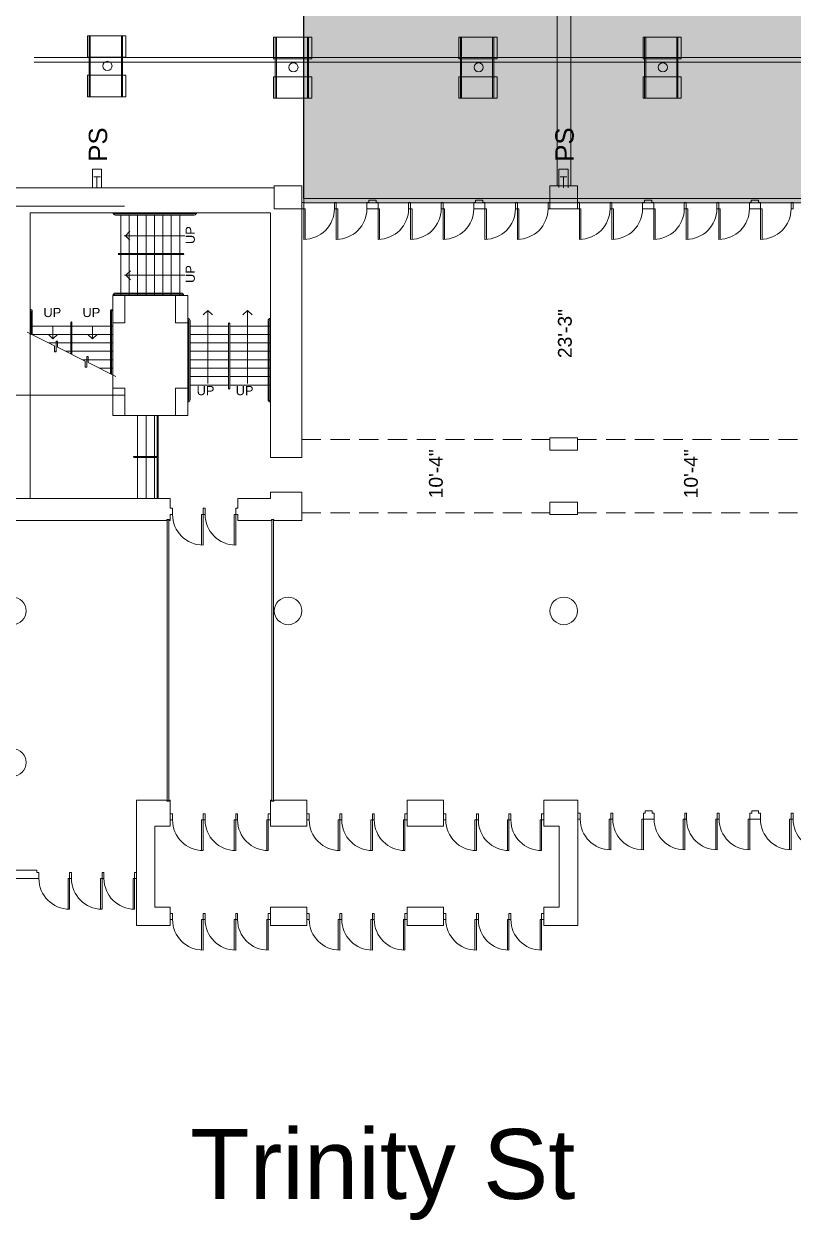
# Model space of a CAD drawing. Header units: inches. Extents: x -10671 to 1761, y -674 to 7170.
# Drawn here: x -6123 to -5119, y -597 to 965 of the extents above; entities that cross this region are included whole.
import ezdxf

# ---------------------------------------------------------------- set-up
doc = ezdxf.new("R2010")
doc.units = ezdxf.units.IN
doc.header["$LTSCALE"] = 19.2
doc.header["$MEASUREMENT"] = 0
doc.linetypes.add('DASHED', pattern=[1.953125, 1.302083, -0.651042])
for name, color, linetype, lineweight in [('DWG-0', 7, 'Continuous', 18), ('Venue-Ceiling-Lights', 7, 'Continuous', 5), ('Venue-Ceiling-Lights Circuits', 7, 'Continuous', 5), ('Venue-Walls and Doors', 7, 'Continuous', 5)]:
    doc.layers.add(name, color=color, linetype=linetype, lineweight=lineweight)
for name, color, linetype, lineweight, true_color in [('DWG-bldg-overhang', 7, 'DASHED', 18, 0xc0c0c0), ('Venue-Ceilings Heights', 4, 'DASHED', 18, 0x00ffff), ('Venue-Columns', 7, 'Continuous', 18, 0xc0c0c0), ('Venue-Fire Apparatus and Text', 1, 'Continuous', 5, 0xff0000), ('Venue-NO HANG ZONE', 7, 'Continuous', 15, 0xdd0000), ('Venue-Rigging Steel-High', 7, 'Continuous', 5, 0x800000), ('Venue-Rigging Steel-Low', 7, 'Continuous', 5, 0x0000dd)]:
    doc.layers.add(name, color=color, linetype=linetype, lineweight=lineweight, true_color=true_color)
doc.styles.add('Arial', font='Arial')

# ---------------------------------------------------------------- blocks, each defined once
blk = doc.blocks.new('AD05A')
at = {"layer": 'DWG-0'}
for p, q in [((0, 0), (0.049, 0)), ((0, 0), (0, -1)), ((0.049, -0.999), (0.049, 0))]:
    blk.add_line(p, q, dxfattribs=at)
blk.add_arc((0, 0), 1, 270, 0, dxfattribs=at)
blk = doc.blocks.new('A-xp01$0$AD03A')
at = {"layer": 'DWG-0'}
for p, q in [((0, 1), (0, 0)), ((0.049, 0), (0.049, 0.999)), ((0, 0), (0.049, 0))]:
    blk.add_line(p, q, dxfattribs=at)
blk.add_arc((0, 0), 1, 0, 90, dxfattribs=at)
blk = doc.blocks.new('A-xp01$0$COL-36R')
at = {"layer": 'DWG-0'}
blk.add_circle((0, 0), 18, dxfattribs=at)
blk = doc.blocks.new('A-xp01$0$B$1636')
at = {"layer": 'DWG-0', "flags": 128}
blk.add_lwpolyline([(-8, -18), (-8, 18), (8, 18), (8, -18)], close=True, dxfattribs=at)
blk = doc.blocks.new('A-xp01$0$B$3036')
at = {"layer": 'DWG-0', "flags": 128}
blk.add_lwpolyline([(-15, -18), (-15, 18), (15, 18), (15, -18)], close=True, dxfattribs=at)
blk = doc.blocks.new('A-xp01$0$AA22C')
at = {"layer": 'DWG-0'}
for p, q in [((0, 0), (0, -12.666)), ((1, 0), (1, -12.666)), ((-1, -13.666), (-1, -14.666))]:
    blk.add_line(p, q, dxfattribs=at)
for radius in [2, 1]:
    blk.add_arc((-1, -12.666), radius, 270, 0, dxfattribs=at)
blk = doc.blocks.new('A-xp01$0$AA22B')
at = {"layer": 'DWG-0'}
for p, q in [((0, 0), (0, -4.666)), ((1, 0), (1, -4.666)), ((-1, -5.666), (-1, -6.666))]:
    blk.add_line(p, q, dxfattribs=at)
for radius in [2, 1]:
    blk.add_arc((-1, -4.666), radius, 270, 0, dxfattribs=at)
blk = doc.blocks.new('A-xp01$0$AD05A')
at = {"layer": 'DWG-0'}
for p, q in [((0, 0), (0.049, 0)), ((0, 0), (0, -1)), ((0.049, -0.999), (0.049, 0))]:
    blk.add_line(p, q, dxfattribs=at)
blk.add_arc((0, 0), 1, 270, 0, dxfattribs=at)
blk = doc.blocks.new('A-xp01$0$PDET15')
at = {"layer": 'DWG-0'}
blk.add_line((-0.25, 0), (-1.0625, 0), dxfattribs=at)
at = {"layer": 'DWG-0', "lineweight": 5, "flags": 128}
blk.add_lwpolyline([(-0.6875, 0.5), (-0.1875, 0), (-0.6875, -0.5)], dxfattribs=at)
blk = doc.blocks.new('Group-2690-1')
at = {"layer": 'Venue-Ceiling-Lights', "color": 7, "linetype": 'Continuous', "lineweight": 5, "flags": 128}
for points in [[(-6040.1, 949.3), (-5990.1, 949.3), (-5990.1, 921.3), (-6040.1, 921.3)], [(-6038.1, 949.3), (-6036.6, 949.3), (-6036.6, 869.7), (-6038.1, 869.7)], [(-5996, 949.3), (-5994.5, 949.3), (-5994.5, 869.7), (-5996, 869.7)], [(-6040.1, 897.7), (-5990.1, 897.7), (-5990.1, 869.7), (-6040.1, 869.7)]]:
    blk.add_lwpolyline(points, close=True, dxfattribs=at)
at = {"layer": 'Venue-Ceiling-Lights', "color": 7, "linetype": 'Continuous', "lineweight": 5}
blk.add_circle((-6014.2, 910), 6, dxfattribs=at)
blk = doc.blocks.new('Group-2691-1')
at = {"layer": 'Venue-Ceiling-Lights', "color": 7, "linetype": 'Continuous', "lineweight": 5, "flags": 128}
for points in [[(-5797.2, 947.4), (-5747.2, 947.4), (-5747.2, 919.4), (-5797.2, 919.4)], [(-5795.1, 947.4), (-5793.6, 947.4), (-5793.6, 867.8), (-5795.1, 867.8)], [(-5753, 947.4), (-5751.5, 947.4), (-5751.5, 867.8), (-5753, 867.8)], [(-5797.2, 895.8), (-5747.2, 895.8), (-5747.2, 867.8), (-5797.2, 867.8)]]:
    blk.add_lwpolyline(points, close=True, dxfattribs=at)
at = {"layer": 'Venue-Ceiling-Lights', "color": 7, "linetype": 'Continuous', "lineweight": 5}
blk.add_circle((-5771.3, 908.1), 6, dxfattribs=at)
blk = doc.blocks.new('Group-2692-1')
at = {"layer": 'Venue-Ceiling-Lights', "color": 7, "linetype": 'Continuous', "lineweight": 5, "flags": 128}
for points in [[(-5555.3, 947.4), (-5505.3, 947.4), (-5505.3, 919.4), (-5555.3, 919.4)], [(-5553.2, 947.4), (-5551.7, 947.4), (-5551.7, 867.8), (-5553.2, 867.8)], [(-5511.1, 947.4), (-5509.6, 947.4), (-5509.6, 867.8), (-5511.1, 867.8)], [(-5555.3, 895.8), (-5505.3, 895.8), (-5505.3, 867.8), (-5555.3, 867.8)]]:
    blk.add_lwpolyline(points, close=True, dxfattribs=at)
at = {"layer": 'Venue-Ceiling-Lights', "color": 7, "linetype": 'Continuous', "lineweight": 5}
blk.add_circle((-5529.4, 908.1), 6, dxfattribs=at)
blk = doc.blocks.new('Group-2693-1')
at = {"layer": 'Venue-Ceiling-Lights', "color": 7, "linetype": 'Continuous', "lineweight": 5, "flags": 128}
for points in [[(-5314.7, 947.4), (-5264.7, 947.4), (-5264.7, 919.4), (-5314.7, 919.4)], [(-5312.7, 947.4), (-5311.2, 947.4), (-5311.2, 867.8), (-5312.7, 867.8)], [(-5270.6, 947.4), (-5269.1, 947.4), (-5269.1, 867.8), (-5270.6, 867.8)], [(-5314.7, 895.8), (-5264.7, 895.8), (-5264.7, 867.8), (-5314.7, 867.8)]]:
    blk.add_lwpolyline(points, close=True, dxfattribs=at)
at = {"layer": 'Venue-Ceiling-Lights', "color": 7, "linetype": 'Continuous', "lineweight": 5}
blk.add_circle((-5288.8, 908.1), 6, dxfattribs=at)

msp = doc.modelspace()

# ---------------------------------------------------------------- hatches: boundary and pattern name
at = {"layer": 'Venue-NO HANG ZONE', "linetype": 'Continuous', "lineweight": 0}
for points in [[(-5758.1, 736.7), (-5758.1, 992.1), (-3988.8, 992.1), (-3988.8, 736.7)], [(-5757.5, 731.3), (-5757.5, 986.7), (-3988.1, 986.7), (-3988.1, 731.3)]]:
    msp.add_hatch(color=7, dxfattribs=at).paths.add_polyline_path(points)

# ---------------------------------------------------------------- linework, layer by layer
at = {"layer": 'DWG-bldg-overhang', "linetype": 'DASHED'}
for p, q in [((-5760.3, 422.3), (-5436.3, 422.3)), ((-5400.3, 422.3), (-5076.3, 422.3)), ((-5760.3, 326.3), (-5436.3, 326.3)), ((-5400.3, 326.3), (-5076.3, 326.3))]:
    msp.add_line(p, q, dxfattribs=at)
at = {"layer": 'Venue-Ceiling-Lights Circuits', "color": 7, "linetype": 'Continuous', "lineweight": 5}
for p, q in [((-9940.8, 726.7), (-5992.1, 726.7)), ((-9940.8, 480.1), (-5992.1, 480.1))]:
    msp.add_line(p, q, dxfattribs=at)
at = {"layer": 'Venue-Fire Apparatus and Text', "color": 1, "linetype": 'Continuous', "true_color": 0xff0000}
for p, q in [((-6023.3, 765), (-6032, 765)), ((-6027.9, 751), (-6027.9, 765)), ((-5414.1, 765), (-5422.8, 765)), ((-5418.7, 751), (-5418.7, 765))]:
    msp.add_line(p, q, dxfattribs=at)
at = {"layer": 'Venue-Fire Apparatus and Text', "color": 1, "linetype": 'Continuous', "true_color": 0xff0000, "flags": 128}
for points in [[(-6033.9, 751.1), (-6033.9, 775), (-6021.9, 775), (-6021.9, 751)], [(-5424.7, 751.1), (-5424.7, 775), (-5412.7, 775), (-5412.7, 751)]]:
    msp.add_lwpolyline(points, dxfattribs=at)
at = {"layer": 'Venue-NO HANG ZONE', "flags": 128}
for points in [[(-5758.1, 736.7), (-5758.1, 992.1), (-3988.8, 992.1), (-3988.8, 736.7)], [(-5757.5, 731.3), (-5757.5, 986.7), (-3988.1, 986.7), (-3988.1, 731.3)]]:
    msp.add_lwpolyline(points, close=True, dxfattribs=at)
at = {"layer": 'Venue-Rigging Steel-High'}
for p, q in [((-3974.7, 920.9), (-6109.9, 920.9)), ((-3974.7, 914.9), (-6109.9, 914.9))]:
    msp.add_line(p, q, dxfattribs=at)
at = {"layer": 'Venue-Rigging Steel-Low'}
for p, q in [((-5427, 753.1), (-5427, 3963.1)), ((-5409, 753.1), (-5409, 3963.1))]:
    msp.add_line(p, q, dxfattribs=at)
at = {"layer": 'Venue-Walls and Doors', "linetype": 'Continuous'}
for p, q in [((-5796.3, 751), (-6156.3, 751)), ((-6115.3, 718.3), (-5801.3, 718.3)), ((-6115.3, 718.3), (-5801.3, 718.3)), ((-5991.3, 610.3), (-5925.3, 610.3)), ((-5991.3, 453.3), (-5925.3, 453.3))]:
    msp.add_line(p, q, dxfattribs=at)
at = {"layer": 'Venue-Walls and Doors'}
for p, q in [((-5757.8, 731.5), (-5760.3, 731.5)), ((-5760.3, 723.5), (-5760.3, 731.5)), ((-5757.8, 723.5), (-5760.3, 723.5)), ((-5760.3, 723.3), (-5760.3, 398.8)), ((-5757.8, 723.5), (-5757.8, 731.5)), ((-5715.3, 731.5), (-5717.8, 731.5)), ((-5717.8, 723.5), (-5717.8, 731.5)), ((-5715.3, 723.5), (-5717.8, 723.5)), ((-5715.3, 723.5), (-5715.3, 731.5)), ((-5618.3, 731.5), (-5620.8, 731.5)), ((-5620.8, 723.5), (-5620.8, 731.5)), ((-5618.3, 723.5), (-5620.8, 723.5)), ((-5618.3, 723.5), (-5618.3, 731.5)), ((-5575.8, 731.5), (-5578.3, 731.5)), ((-5578.3, 723.5), (-5578.3, 731.5)), ((-5575.8, 723.5), (-5578.3, 723.5)), ((-5575.8, 723.5), (-5575.8, 731.5)), ((-5478.8, 731.5), (-5481.3, 731.5)), ((-5481.3, 723.5), (-5481.3, 731.5)), ((-5478.8, 723.5), (-5481.3, 723.5)), ((-5478.8, 723.5), (-5478.8, 731.5)), ((-5397.8, 731.5), (-5400.3, 731.5)), ((-5400.3, 723.5), (-5400.3, 731.5)), ((-5397.8, 723.5), (-5400.3, 723.5)), ((-5397.8, 723.5), (-5397.8, 731.5)), ((-5355.3, 731.5), (-5357.8, 731.5)), ((-5357.8, 723.5), (-5357.8, 731.5)), ((-5355.3, 723.5), (-5357.8, 723.5)), ((-5355.3, 723.5), (-5355.3, 731.5)), ((-5258.3, 731.5), (-5260.8, 731.5)), ((-5260.8, 723.5), (-5260.8, 731.5)), ((-5258.3, 723.5), (-5260.8, 723.5)), ((-5258.3, 723.5), (-5258.3, 731.5)), ((-5215.8, 731.5), (-5218.3, 731.5)), ((-5218.3, 723.5), (-5218.3, 731.5)), ((-5215.8, 723.5), (-5218.3, 723.5)), ((-5215.8, 723.5), (-5215.8, 731.5)), ((-5118.8, 731.5), (-5121.3, 731.5)), ((-5121.3, 723.5), (-5121.3, 731.5)), ((-5118.8, 723.5), (-5121.3, 723.5)), ((-5118.8, 723.5), (-5118.8, 731.5)), ((-6115.3, 718.3), (-6115.3, 475.3)), ((-6115.3, 718.3), (-6115.3, 345.3)), ((-5996.8, 718.3), (-5996.8, 716.8)), ((-5919.8, 716.8), (-5996.8, 716.8)), ((-5996.8, 715.3), (-5996.8, 665.1)), ((-5919.8, 715.3), (-5996.8, 715.3)), ((-5985.8, 718.3), (-5985.8, 716.8)), ((-5985.8, 715.3), (-5985.8, 665.1)), ((-5985.8, 715.3), (-5985.8, 665.1)), ((-5974.8, 718.3), (-5974.8, 716.8)), ((-5974.8, 715.3), (-5974.8, 665.1)), ((-5963.8, 718.3), (-5963.8, 716.8)), ((-5963.8, 715.3), (-5963.8, 665.1)), ((-5952.8, 718.3), (-5952.8, 716.8)), ((-5952.8, 715.3), (-5952.8, 665.1)), ((-5941.8, 718.3), (-5941.8, 716.8)), ((-5941.8, 715.3), (-5941.8, 665.1)), ((-5930.8, 718.3), (-5930.8, 716.8)), ((-5930.8, 715.3), (-5930.8, 665.1)), ((-5919.8, 718.3), (-5919.8, 716.8)), ((-5919.8, 715.3), (-5919.8, 665.1)), ((-5801.3, 718.3), (-5801.3, 398.8)), ((-5992.4, 688.3), (-5913.1, 688.3)), ((-5915.2, 665.1), (-6000.1, 665.1)), ((-5915.2, 663.6), (-6000.1, 663.6)), ((-5996.8, 663.6), (-5996.8, 613.3)), ((-5985.8, 663.6), (-5985.8, 613.3)), ((-5985.8, 663.6), (-5985.8, 613.3)), ((-5974.8, 663.6), (-5974.8, 613.3)), ((-5963.8, 663.6), (-5963.8, 613.3)), ((-5952.8, 663.6), (-5952.8, 613.3)), ((-5941.8, 663.6), (-5941.8, 613.3)), ((-5930.8, 663.6), (-5930.8, 613.3)), ((-5919.8, 663.6), (-5919.8, 613.3)), ((-5991.8, 636.6), (-5913.1, 636.6)), ((-5919.8, 613.3), (-5996.8, 613.3)), ((-5919.8, 611.8), (-5996.8, 611.8)), ((-5996.8, 611.8), (-5996.8, 610.3)), ((-5985.8, 611.8), (-5985.8, 610.3)), ((-5974.8, 611.8), (-5974.8, 610.3)), ((-5963.8, 611.8), (-5963.8, 610.3)), ((-5952.8, 611.8), (-5952.8, 610.3)), ((-5941.8, 611.8), (-5941.8, 610.3)), ((-5930.8, 611.8), (-5930.8, 610.3)), ((-5919.8, 611.8), (-5919.8, 610.3)), ((-5883, 581), (-5883, 495.1)), ((-5831.2, 581), (-5831.2, 495.1)), ((-6115.3, 570.3), (-6113.8, 570.3)), ((-6113.8, 570.3), (-6113.8, 559.7)), ((-6112.3, 570.3), (-6062, 570.3)), ((-6112.3, 570.3), (-6112.3, 559)), ((-6085.3, 563.2), (-6085.3, 570.1)), ((-6062, 574.9), (-6062, 533.9)), ((-6060.5, 574.9), (-6060.5, 533.1)), ((-6060.5, 570.3), (-6010.3, 570.3)), ((-6033.6, 563.2), (-6033.6, 570.1)), ((-6010.3, 570.3), (-6010.3, 508)), ((-6008.8, 570.3), (-6008.8, 507.2)), ((-6008.8, 570.3), (-6007.3, 570.3)), ((-6007.3, 574.3), (-6007.3, 489.3)), ((-5909.3, 574.3), (-5909.3, 489.3)), ((-5907.8, 570.3), (-5909.3, 570.3)), ((-5907.8, 493.3), (-5907.8, 570.3)), ((-5856, 570.3), (-5906.3, 570.3)), ((-5906.3, 493.3), (-5906.3, 570.3)), ((-5856, 488.7), (-5856, 573.6)), ((-5854.5, 488.7), (-5854.5, 573.6)), ((-5804.3, 570.3), (-5854.5, 570.3)), ((-5804.3, 493.3), (-5804.3, 570.3)), ((-5802.8, 493.3), (-5802.8, 570.3)), ((-5801.3, 570.3), (-5802.8, 570.3)), ((-6115.3, 559.3), (-6113.8, 559.3)), ((-6112.3, 559.3), (-6062, 559.3)), ((-6090.9, 548.3), (-6062, 548.3)), ((-6060.5, 559.3), (-6010.3, 559.3)), ((-6060.5, 548.3), (-6010.3, 548.3)), ((-6008.8, 559.3), (-6007.3, 559.3)), ((-6008.8, 548.3), (-6007.3, 548.3)), ((-5907.8, 559.3), (-5909.3, 559.3)), ((-5907.8, 548.3), (-5909.3, 548.3)), ((-5856, 559.3), (-5906.3, 559.3)), ((-5856, 559.3), (-5906.3, 559.3)), ((-5856, 548.3), (-5906.3, 548.3)), ((-5804.3, 559.3), (-5854.5, 559.3)), ((-5804.3, 559.3), (-5854.5, 559.3)), ((-5804.3, 548.3), (-5854.5, 548.3)), ((-5801.3, 559.3), (-5802.8, 559.3)), ((-5801.3, 548.3), (-5802.8, 548.3)), ((-6081.9, 537.3), (-6081.2, 537.3)), ((-6068.9, 537.3), (-6062, 537.3)), ((-6060.5, 537.3), (-6010.3, 537.3)), ((-6008.8, 537.3), (-6007.3, 537.3)), ((-5907.8, 537.3), (-5909.3, 537.3)), ((-5856, 537.3), (-5906.3, 537.3)), ((-5804.3, 537.3), (-5854.5, 537.3)), ((-5801.3, 537.3), (-5802.8, 537.3)), ((-6046.9, 526.3), (-6010.3, 526.3)), ((-6008.8, 526.3), (-6007.3, 526.3)), ((-5907.8, 526.3), (-5909.3, 526.3)), ((-5856, 526.3), (-5906.3, 526.3)), ((-5804.3, 526.3), (-5854.5, 526.3)), ((-5801.3, 526.3), (-5802.8, 526.3)), ((-6024.9, 515.3), (-6010.3, 515.3)), ((-6008.8, 515.3), (-6007.3, 515.3)), ((-5907.8, 515.3), (-5909.3, 515.3)), ((-5907.8, 504.3), (-5909.3, 504.3)), ((-5856, 515.3), (-5906.3, 515.3)), ((-5856, 504.3), (-5906.3, 504.3)), ((-5804.3, 515.3), (-5854.5, 515.3)), ((-5804.3, 504.3), (-5854.5, 504.3)), ((-5801.3, 515.3), (-5802.8, 515.3)), ((-5801.3, 504.3), (-5802.8, 504.3)), ((-5907.8, 493.3), (-5909.3, 493.3)), ((-5856, 493.3), (-5906.3, 493.3)), ((-5804.3, 493.3), (-5854.5, 493.3)), ((-5801.3, 493.3), (-5802.8, 493.3)), ((-5974.8, 400.1), (-5974.8, 453.3)), ((-5963.8, 400.1), (-5963.8, 453.3)), ((-5952.8, 400.1), (-5952.8, 453.3)), ((-5949.3, 453.3), (-5949.3, 345.3)), ((-5947.8, 453.3), (-5947.8, 345.3)), ((-5979.3, 400.1), (-5949.4, 400.1)), ((-5979.3, 398.6), (-5949.4, 398.6)), ((-5974.8, 345.3), (-5974.8, 398.6)), ((-5963.8, 345.3), (-5963.8, 398.6)), ((-5952.8, 345.3), (-5952.8, 398.6)), ((-5801.3, 398.8), (-5760.3, 398.8)), ((-5801.3, 398.8), (-5760.3, 398.8)), ((-5932.3, -66.7), (-5929.2, -66.7)), ((-5932.3, -74.7), (-5929.2, -74.7)), ((-5929.2, -74.7), (-5929.2, -66.7)), ((-5889.2, -66.7), (-5886.7, -66.7)), ((-5889.2, -74.7), (-5889.2, -66.7)), ((-5889.2, -74.7), (-5886.7, -74.7)), ((-5886.7, -74.7), (-5886.7, -66.7)), ((-5846.7, -66.7), (-5844.2, -66.7)), ((-5846.7, -74.7), (-5846.7, -66.7)), ((-5846.7, -74.7), (-5844.2, -74.7)), ((-5844.2, -74.7), (-5844.2, -66.7)), ((-5804.2, -66.7), (-5801.2, -66.7)), ((-5804.2, -74.7), (-5804.2, -66.7)), ((-5804.2, -74.7), (-5801.2, -74.7)), ((-5753.7, -66.7), (-5750.7, -66.7)), ((-5753.7, -74.7), (-5750.7, -74.7)), ((-5750.7, -74.7), (-5750.7, -66.7)), ((-5710.7, -74.7), (-5710.7, -66.7)), ((-5710.7, -66.7), (-5708.2, -66.7)), ((-5710.7, -74.7), (-5708.2, -74.7)), ((-5708.2, -74.7), (-5708.2, -66.7)), ((-5668.2, -74.7), (-5668.2, -66.7)), ((-5668.2, -66.7), (-5665.7, -66.7)), ((-5668.2, -74.7), (-5665.7, -74.7)), ((-5665.7, -74.7), (-5665.7, -66.7)), ((-5625.7, -74.7), (-5625.7, -66.7)), ((-5625.7, -66.7), (-5622.7, -66.7)), ((-5625.7, -74.7), (-5622.7, -74.7)), ((-5575.2, -66.7), (-5572.3, -66.7)), ((-5575.2, -74.7), (-5572.3, -74.7)), ((-5572.3, -74.7), (-5572.3, -66.7)), ((-5532.3, -74.7), (-5532.3, -66.7)), ((-5532.3, -66.7), (-5529.8, -66.7)), ((-5532.3, -74.7), (-5529.8, -74.7)), ((-5529.8, -74.7), (-5529.8, -66.7)), ((-5489.8, -74.7), (-5489.8, -66.7)), ((-5489.8, -66.7), (-5487.3, -66.7)), ((-5489.8, -74.7), (-5487.3, -74.7)), ((-5487.3, -74.7), (-5487.3, -66.7)), ((-5447.3, -74.7), (-5447.3, -66.7)), ((-5447.3, -66.7), (-5444.3, -66.7)), ((-5447.3, -74.7), (-5444.3, -74.7)), ((-5400.3, -65.7), (-5396.8, -65.7)), ((-5400.3, -73.7), (-5396.8, -73.7)), ((-5396.8, -73.7), (-5396.8, -65.7)), ((-5356.8, -73.7), (-5356.8, -65.7)), ((-5356.8, -65.7), (-5354.3, -65.7)), ((-5356.8, -73.7), (-5354.3, -73.7)), ((-5354.3, -73.7), (-5354.3, -65.7)), ((-5260.3, -73.7), (-5260.3, -65.7)), ((-5260.3, -65.7), (-5257.8, -65.7)), ((-5260.3, -73.7), (-5257.8, -73.7)), ((-5257.8, -73.7), (-5257.8, -65.7)), ((-5217.8, -73.7), (-5217.8, -65.7)), ((-5217.8, -65.7), (-5215.3, -65.7)), ((-5217.8, -73.7), (-5215.3, -73.7)), ((-5215.3, -73.7), (-5215.3, -65.7)), ((-5121.3, -73.7), (-5121.3, -65.7)), ((-5121.3, -65.7), (-5118.8, -65.7)), ((-5121.3, -73.7), (-5118.8, -73.7)), ((-5118.8, -73.7), (-5118.8, -65.7)), ((-5932.3, -196.7), (-5929.2, -196.7)), ((-5929.2, -204.7), (-5929.2, -196.7)), ((-5889.2, -204.7), (-5889.2, -196.7)), ((-5889.2, -196.7), (-5886.7, -196.7)), ((-5886.7, -204.7), (-5886.7, -196.7)), ((-5846.7, -204.7), (-5846.7, -196.7)), ((-5846.7, -196.7), (-5844.2, -196.7)), ((-5844.2, -204.7), (-5844.2, -196.7)), ((-5804.2, -204.7), (-5804.2, -196.7)), ((-5804.2, -196.7), (-5801.2, -196.7)), ((-5753.7, -196.7), (-5750.7, -196.7)), ((-5750.7, -204.7), (-5750.7, -196.7)), ((-5710.7, -204.7), (-5710.7, -196.7)), ((-5710.7, -196.7), (-5708.2, -196.7)), ((-5708.2, -204.7), (-5708.2, -196.7)), ((-5668.2, -204.7), (-5668.2, -196.7)), ((-5668.2, -196.7), (-5665.7, -196.7)), ((-5665.7, -204.7), (-5665.7, -196.7)), ((-5625.7, -204.7), (-5625.7, -196.7)), ((-5625.7, -196.7), (-5622.7, -196.7)), ((-5575.2, -196.7), (-5572.3, -196.7)), ((-5572.3, -204.7), (-5572.3, -196.7)), ((-5532.3, -204.7), (-5532.3, -196.7)), ((-5532.3, -196.7), (-5529.8, -196.7)), ((-5529.8, -204.7), (-5529.8, -196.7)), ((-5489.8, -204.7), (-5489.8, -196.7)), ((-5489.8, -196.7), (-5487.3, -196.7)), ((-5487.3, -204.7), (-5487.3, -196.7)), ((-5447.3, -204.7), (-5447.3, -196.7)), ((-5447.3, -196.7), (-5444.3, -196.7)), ((-5932.3, -204.7), (-5929.2, -204.7)), ((-5889.2, -204.7), (-5886.7, -204.7)), ((-5846.7, -204.7), (-5844.2, -204.7)), ((-5804.2, -204.7), (-5801.2, -204.7)), ((-5753.7, -204.7), (-5750.7, -204.7)), ((-5710.7, -204.7), (-5708.2, -204.7)), ((-5668.2, -204.7), (-5665.7, -204.7)), ((-5625.7, -204.7), (-5622.7, -204.7)), ((-5575.2, -204.7), (-5572.3, -204.7)), ((-5532.3, -204.7), (-5529.8, -204.7)), ((-5489.8, -204.7), (-5487.3, -204.7)), ((-5447.3, -204.7), (-5444.3, -204.7))]:
    msp.add_line(p, q, dxfattribs=at)
at = {"layer": 'Venue-Walls and Doors', "flags": 128}
for points in [[(-5675.3, 723.5), (-5660.8, 723.5), (-5660.8, 731.5), (-5663.3, 731.5), (-5663.3, 734.5), (-5672.8, 734.5), (-5672.8, 731.5), (-5675.3, 731.5)], [(-5535.8, 723.5), (-5521.3, 723.5), (-5521.3, 731.5), (-5523.8, 731.5), (-5523.8, 734.5), (-5533.3, 734.5), (-5533.3, 731.5), (-5535.8, 731.5)], [(-5315.3, 723.5), (-5300.8, 723.5), (-5300.8, 731.5), (-5303.3, 731.5), (-5303.3, 734.5), (-5312.8, 734.5), (-5312.8, 731.5), (-5315.3, 731.5)], [(-5175.8, 723.5), (-5161.3, 723.5), (-5161.3, 731.5), (-5163.8, 731.5), (-5163.8, 734.5), (-5173.3, 734.5), (-5173.3, 731.5), (-5175.8, 731.5)], [(-5436.3, 723.5), (-5438.8, 723.5), (-5438.8, 731.5), (-5436.3, 731.5)], [(-6163.3, 316.3), (-5936.7, 316.3), (-5936.7, 317.8), (-5933.7, 317.8), (-5933.7, 316.3), (-5932.3, 316.3), (-5932.3, 324.3), (-5929.2, 324.3), (-5929.2, 332.3), (-5932.3, 332.3), (-5932.3, 345.3), (-6163.3, 345.3), (-6163.3, 316.3)], [(-5843.7, 316.3), (-5799.8, 316.3), (-5799.8, 317.8), (-5796.8, 317.8), (-5796.8, 316.3), (-5760.3, 316.3), (-5760.3, 353.3), (-5801.3, 353.3), (-5801.3, 345.3), (-5843.7, 345.3), (-5843.7, 332.3), (-5846.7, 332.3), (-5846.7, 324.3), (-5843.7, 324.3), (-5843.7, 316.3)], [(-5889.2, 324.3), (-5886.7, 324.3), (-5886.7, 332.3), (-5889.2, 332.3)], [(-5936.2, -49.7), (-5936.2, 317.3), (-5934.2, 317.3), (-5934.2, -49.7)], [(-5797.3, -49.7), (-5797.3, 317.3), (-5799.3, 317.3), (-5799.3, -49.7)], [(-5932.3, -212.7), (-5932.3, -188.7), (-5952.3, -188.7), (-5952.3, -82.7), (-5932.3, -82.7), (-5932.3, -48.7), (-5933.7, -48.7), (-5933.7, -50.2), (-5936.7, -50.2), (-5936.7, -48.7), (-5976.3, -48.7), (-5976.3, -212.7)], [(-5796.8, -48.7), (-5796.8, -50.2), (-5799.8, -50.2), (-5799.8, -48.7), (-5801.2, -48.7), (-5801.2, -82.7), (-5778.2, -82.7), (-5753.7, -82.7), (-5753.7, -48.7)], [(-5600.2, -82.7), (-5622.7, -82.7), (-5622.7, -48.7), (-5575.2, -48.7), (-5575.2, -82.7)], [(-5400, -212.7), (-5400, -48.7), (-5444.3, -48.7), (-5444.3, -82.7), (-5424.3, -82.7), (-5424.3, -188.7), (-5444.3, -188.7), (-5444.3, -212.7)], [(-5300.3, -73.7), (-5300.3, -65.7), (-5302.8, -65.7), (-5302.8, -62.7), (-5311.8, -62.7), (-5311.8, -65.7), (-5314.3, -65.7), (-5314.3, -73.7)], [(-5161.3, -73.7), (-5161.3, -65.7), (-5163.8, -65.7), (-5163.8, -62.7), (-5172.8, -62.7), (-5172.8, -65.7), (-5175.3, -65.7), (-5175.3, -73.7)], [(-6160.3, -151.2), (-6103.7, -151.2), (-6103.7, -143.2), (-6106.2, -143.2), (-6106.2, -140.2), (-6160.3, -140.2)], [(-6063.7, -151.2), (-6063.7, -143.2), (-6061.2, -143.2), (-6061.2, -151.2)], [(-6021.2, -151.2), (-6021.2, -143.2), (-6018.7, -143.2), (-6018.7, -151.2)], [(-5978.7, -151.2), (-5978.7, -143.2), (-5976.3, -143.2), (-5976.3, -151.2)], [(-5778.2, -212.7), (-5801.2, -212.7), (-5801.2, -188.7), (-5753.7, -188.7), (-5753.7, -212.7)], [(-5600.2, -212.7), (-5622.7, -212.7), (-5622.7, -188.7), (-5575.2, -188.7), (-5575.2, -212.7)]]:
    msp.add_lwpolyline(points, close=True, dxfattribs=at)
msp.add_lwpolyline([(-6003.2, 504.5), (-6039.2, 522.5), (-6039.2, 530.5), (-6041.2, 530.5), (-6041.2, 516.5), (-6043.2, 516.5), (-6043.2, 524.5), (-6079.2, 542.5), (-6079.2, 550.5), (-6081.2, 550.5), (-6081.2, 536.5), (-6083.2, 536.5), (-6083.2, 544.5), (-6119.2, 562.5)], dxfattribs=at)
at = {"layer": 'Venue-Walls and Doors'}
for centre, start, end in [((-5915.2, 664.3), 270, 90), ((-6061.3, 574.9), 0, 180), ((-5855.3, 573.6), 0, 180), ((-5855.3, 488.7), 180, 0), ((-5979.3, 399.3), 90, 270)]:
    msp.add_arc(centre, 0.75, start, end, dxfattribs=at)

# ---------------------------------------------------------------- block references
at = {"layer": 'Venue-Ceiling-Lights', "color": 7}
for name in ['Group-2690-1', 'Group-2691-1', 'Group-2692-1', 'Group-2693-1']:
    msp.add_blockref(name, (0, 0), dxfattribs=at)
at = {"layer": 'Venue-Columns', "rotation": 90}
for name, p in [('A-xp01$0$B$3036', (-5778.3, 738.3)), ('A-xp01$0$B$3036', (-5418.3, 738.3)), ('A-xp01$0$B$1636', (-5418.3, 416.3)), ('A-xp01$0$B$1636', (-5418.3, 332.3)), ('A-xp01$0$COL-36R', (-6138.3, 198.3)), ('A-xp01$0$COL-36R', (-5778.3, 198.3)), ('A-xp01$0$COL-36R', (-5418.3, 198.3)), ('A-xp01$0$COL-36R', (-6138.3, 0.3))]:
    msp.add_blockref(name, p, dxfattribs=at)
at = {"layer": 'Venue-Walls and Doors'}
for name, p, xscale, yscale, zscale in [('A-xp01$0$AD05A', (-5757.8, 723.5), 40, 40, 40), ('A-xp01$0$AD05A', (-5715.3, 723.5), 40, 40, 40), ('A-xp01$0$AD05A', (-5660.8, 723.5), 40, 40, 40), ('A-xp01$0$AD05A', (-5618.3, 723.5), 40, 40, 40), ('A-xp01$0$AD05A', (-5575.8, 723.5), 40, 40, 40), ('A-xp01$0$AD05A', (-5521.3, 723.5), 40, 40, 40), ('A-xp01$0$AD05A', (-5478.8, 723.5), 40, 40, 40), ('A-xp01$0$AD05A', (-5397.8, 723.5), 40, 40, 40), ('A-xp01$0$AD05A', (-5355.3, 723.5), 40, 40, 40), ('A-xp01$0$AD05A', (-5300.8, 723.5), 40, 40, 40), ('A-xp01$0$AD05A', (-5258.3, 723.5), 40, 40, 40), ('A-xp01$0$AD05A', (-5215.8, 723.5), 40, 40, 40), ('A-xp01$0$AD05A', (-5161.3, 723.5), 40, 40, 40), ('A-xp01$0$AA22C', (-5907.8, 493.3), 1.5, 1.5, 1.5)]:
    msp.add_blockref(name, p, dxfattribs=dict(at, xscale=xscale, yscale=yscale, zscale=zscale))
for name, p, xscale, yscale, zscale, rotation in [('A-xp01$0$AA22B', (-5996.8, 716.8), 1.5, 1.5, 1.5, 270), ('A-xp01$0$PDET15', (-5993, 688.3), 12, 12, 12, 180), ('A-xp01$0$PDET15', (-5992.4, 636.6), 12, 12, 12, 180), ('A-xp01$0$AA22C', (-5936.8, 611.8), 1.5, 1.5, 1.5, 90), ('A-xp01$0$AA22C', (-6008.8, 570.3), 1.5, 1.5, 1.5, 180), ('A-xp01$0$PDET15', (-5883, 593), 12, 12, 12, 90), ('A-xp01$0$PDET15', (-5831.2, 593), 12, 12, 12, 90), ('A-xp01$0$AA22B', (-5802.8, 570.3), 1.5, 1.5, 1.5, 180), ('A-xp01$0$PDET15', (-6085.3, 551.2), 12, 12, 12, 270), ('A-xp01$0$PDET15', (-6033.6, 551.2), 12, 12, 12, 270), ('A-xp01$0$AD03A', (-5889.2, 324.3), 40, 40, 40, 180), ('A-xp01$0$AD03A', (-5846.7, 324.3), 40, 40, 40, 180), ('A-xp01$0$AD03A', (-5889.2, -74.7), 40, 40, 40, 180), ('A-xp01$0$AD03A', (-5846.7, -74.7), 40, 40, 40, 180), ('A-xp01$0$AD03A', (-5804.2, -74.7), 40, 40, 40, 180), ('A-xp01$0$AD03A', (-5710.7, -74.7), 40, 40, 40, 180), ('A-xp01$0$AD03A', (-5668.2, -74.7), 40, 40, 40, 180), ('A-xp01$0$AD03A', (-5625.7, -74.7), 40, 40, 40, 180), ('A-xp01$0$AD03A', (-5532.3, -74.7), 40, 40, 40, 180), ('A-xp01$0$AD03A', (-5489.8, -74.7), 40, 40, 40, 180), ('A-xp01$0$AD03A', (-5447.3, -74.7), 40, 40, 40, 180), ('A-xp01$0$AD03A', (-5356.8, -73.7), 40, 40, 40, 180), ('A-xp01$0$AD03A', (-5314.3, -73.7), 40, 40, 40, 180), ('A-xp01$0$AD03A', (-5260.3, -73.7), 40, 40, 40, 180), ('A-xp01$0$AD03A', (-5217.8, -73.7), 40, 40, 40, 180), ('A-xp01$0$AD03A', (-5175.3, -73.7), 40, 40, 40, 180), ('A-xp01$0$AD03A', (-5121.3, -73.7), 40, 40, 40, 180), ('A-xp01$0$AD03A', (-5078.8, -73.7), 40, 40, 40, 180), ('A-xp01$0$AD03A', (-5889.2, -204.7), 40, 40, 40, 180), ('A-xp01$0$AD03A', (-5846.7, -204.7), 40, 40, 40, 180), ('A-xp01$0$AD03A', (-5804.2, -204.7), 40, 40, 40, 180), ('A-xp01$0$AD03A', (-5710.7, -204.7), 40, 40, 40, 180), ('A-xp01$0$AD03A', (-5668.2, -204.7), 40, 40, 40, 180), ('A-xp01$0$AD03A', (-5625.7, -204.7), 40, 40, 40, 180), ('A-xp01$0$AD03A', (-5532.3, -204.7), 40, 40, 40, 180), ('A-xp01$0$AD03A', (-5489.8, -204.7), 40, 40, 40, 180), ('A-xp01$0$AD03A', (-5447.3, -204.7), 40, 40, 40, 180)]:
    msp.add_blockref(name, p, dxfattribs=dict(at, xscale=xscale, yscale=yscale, zscale=zscale, rotation=rotation))
at = {"layer": 'Venue-Walls and Doors', "xscale": -1.5, "yscale": 1.5}
for name, p, rotation in [('A-xp01$0$AA22C', (-5919.8, 716.8), 90), ('A-xp01$0$AA22B', (-5996.8, 611.8), 270), ('A-xp01$0$AA22C', (-6113.8, 570.3), 180), ('A-xp01$0$AA22B', (-5907.8, 570.3), 180)]:
    msp.add_blockref(name, p, dxfattribs=dict(at, rotation=rotation))
at = {"layer": 'Venue-Walls and Doors'}
for p in [(-5999.3, 592.3), (-5917.3, 592.3), (-5999.3, 471.3), (-5917.3, 471.3)]:
    msp.add_blockref('A-xp01$0$B$1636', p, dxfattribs=at)
for name, p, xscale, yscale in [('A-xp01$0$AA22C', (-5802.8, 493.3), -1.5, 1.5), ('AD05A', (-6063.7, -151.2), -40, 40), ('AD05A', (-6021.2, -151.2), -40, 40), ('AD05A', (-5978.7, -151.2), -40, 40)]:
    msp.add_blockref(name, p, dxfattribs=dict(at, xscale=xscale, yscale=yscale))

# ---------------------------------------------------------------- texts
at = {"layer": 'Venue-Ceilings Heights', "char_height": 18, "attachment_point": 1, "rotation": 90, "line_spacing_factor": 0.970891, "style": 'Arial'}
for s, insert in [('23\'-3"', (-5425.8, 528.4)), ('10\'-4"', (-5594.3, 345.3)), ('10\'-4"', (-5261.2, 345.3))]:
    msp.add_mtext(s, dxfattribs=dict(at, insert=insert))
at = {"layer": 'Venue-Fire Apparatus and Text', "color": 1, "true_color": 0xff0000, "char_height": 24, "attachment_point": 5, "rotation": 90, "line_spacing_factor": 0.970891, "style": 'Arial'}
for insert in [(-6026.4, 807.3), (-5417.1, 807.3)]:
    msp.add_mtext('PS', dxfattribs=dict(at, insert=insert))
at = {"layer": 'Venue-Walls and Doors', "char_height": 12, "attachment_point": 1, "rotation": 90, "line_spacing_factor": 0.970891, "style": 'Arial'}
for insert in [(-5912.1, 677.4), (-5912.1, 626.5)]:
    msp.add_mtext('UP', dxfattribs=dict(at, insert=insert))
at = {"layer": 'Venue-Walls and Doors', "line_spacing_factor": 0.970891, "style": 'Arial'}
for s, insert, char_height, attachment_point in [('UP', (-6097.8, 594), 12, 1), ('UP', (-6046.8, 594), 12, 1), ('UP', (-5897.7, 492), 12, 1), ('UP', (-5846.7, 492), 12, 1), ('Trinity St', (-5654.7, -478.3), 91.33, 2)]:
    msp.add_mtext(s, dxfattribs=dict(at, insert=insert, char_height=char_height, attachment_point=attachment_point))

doc.saveas('drawing.dxf')
